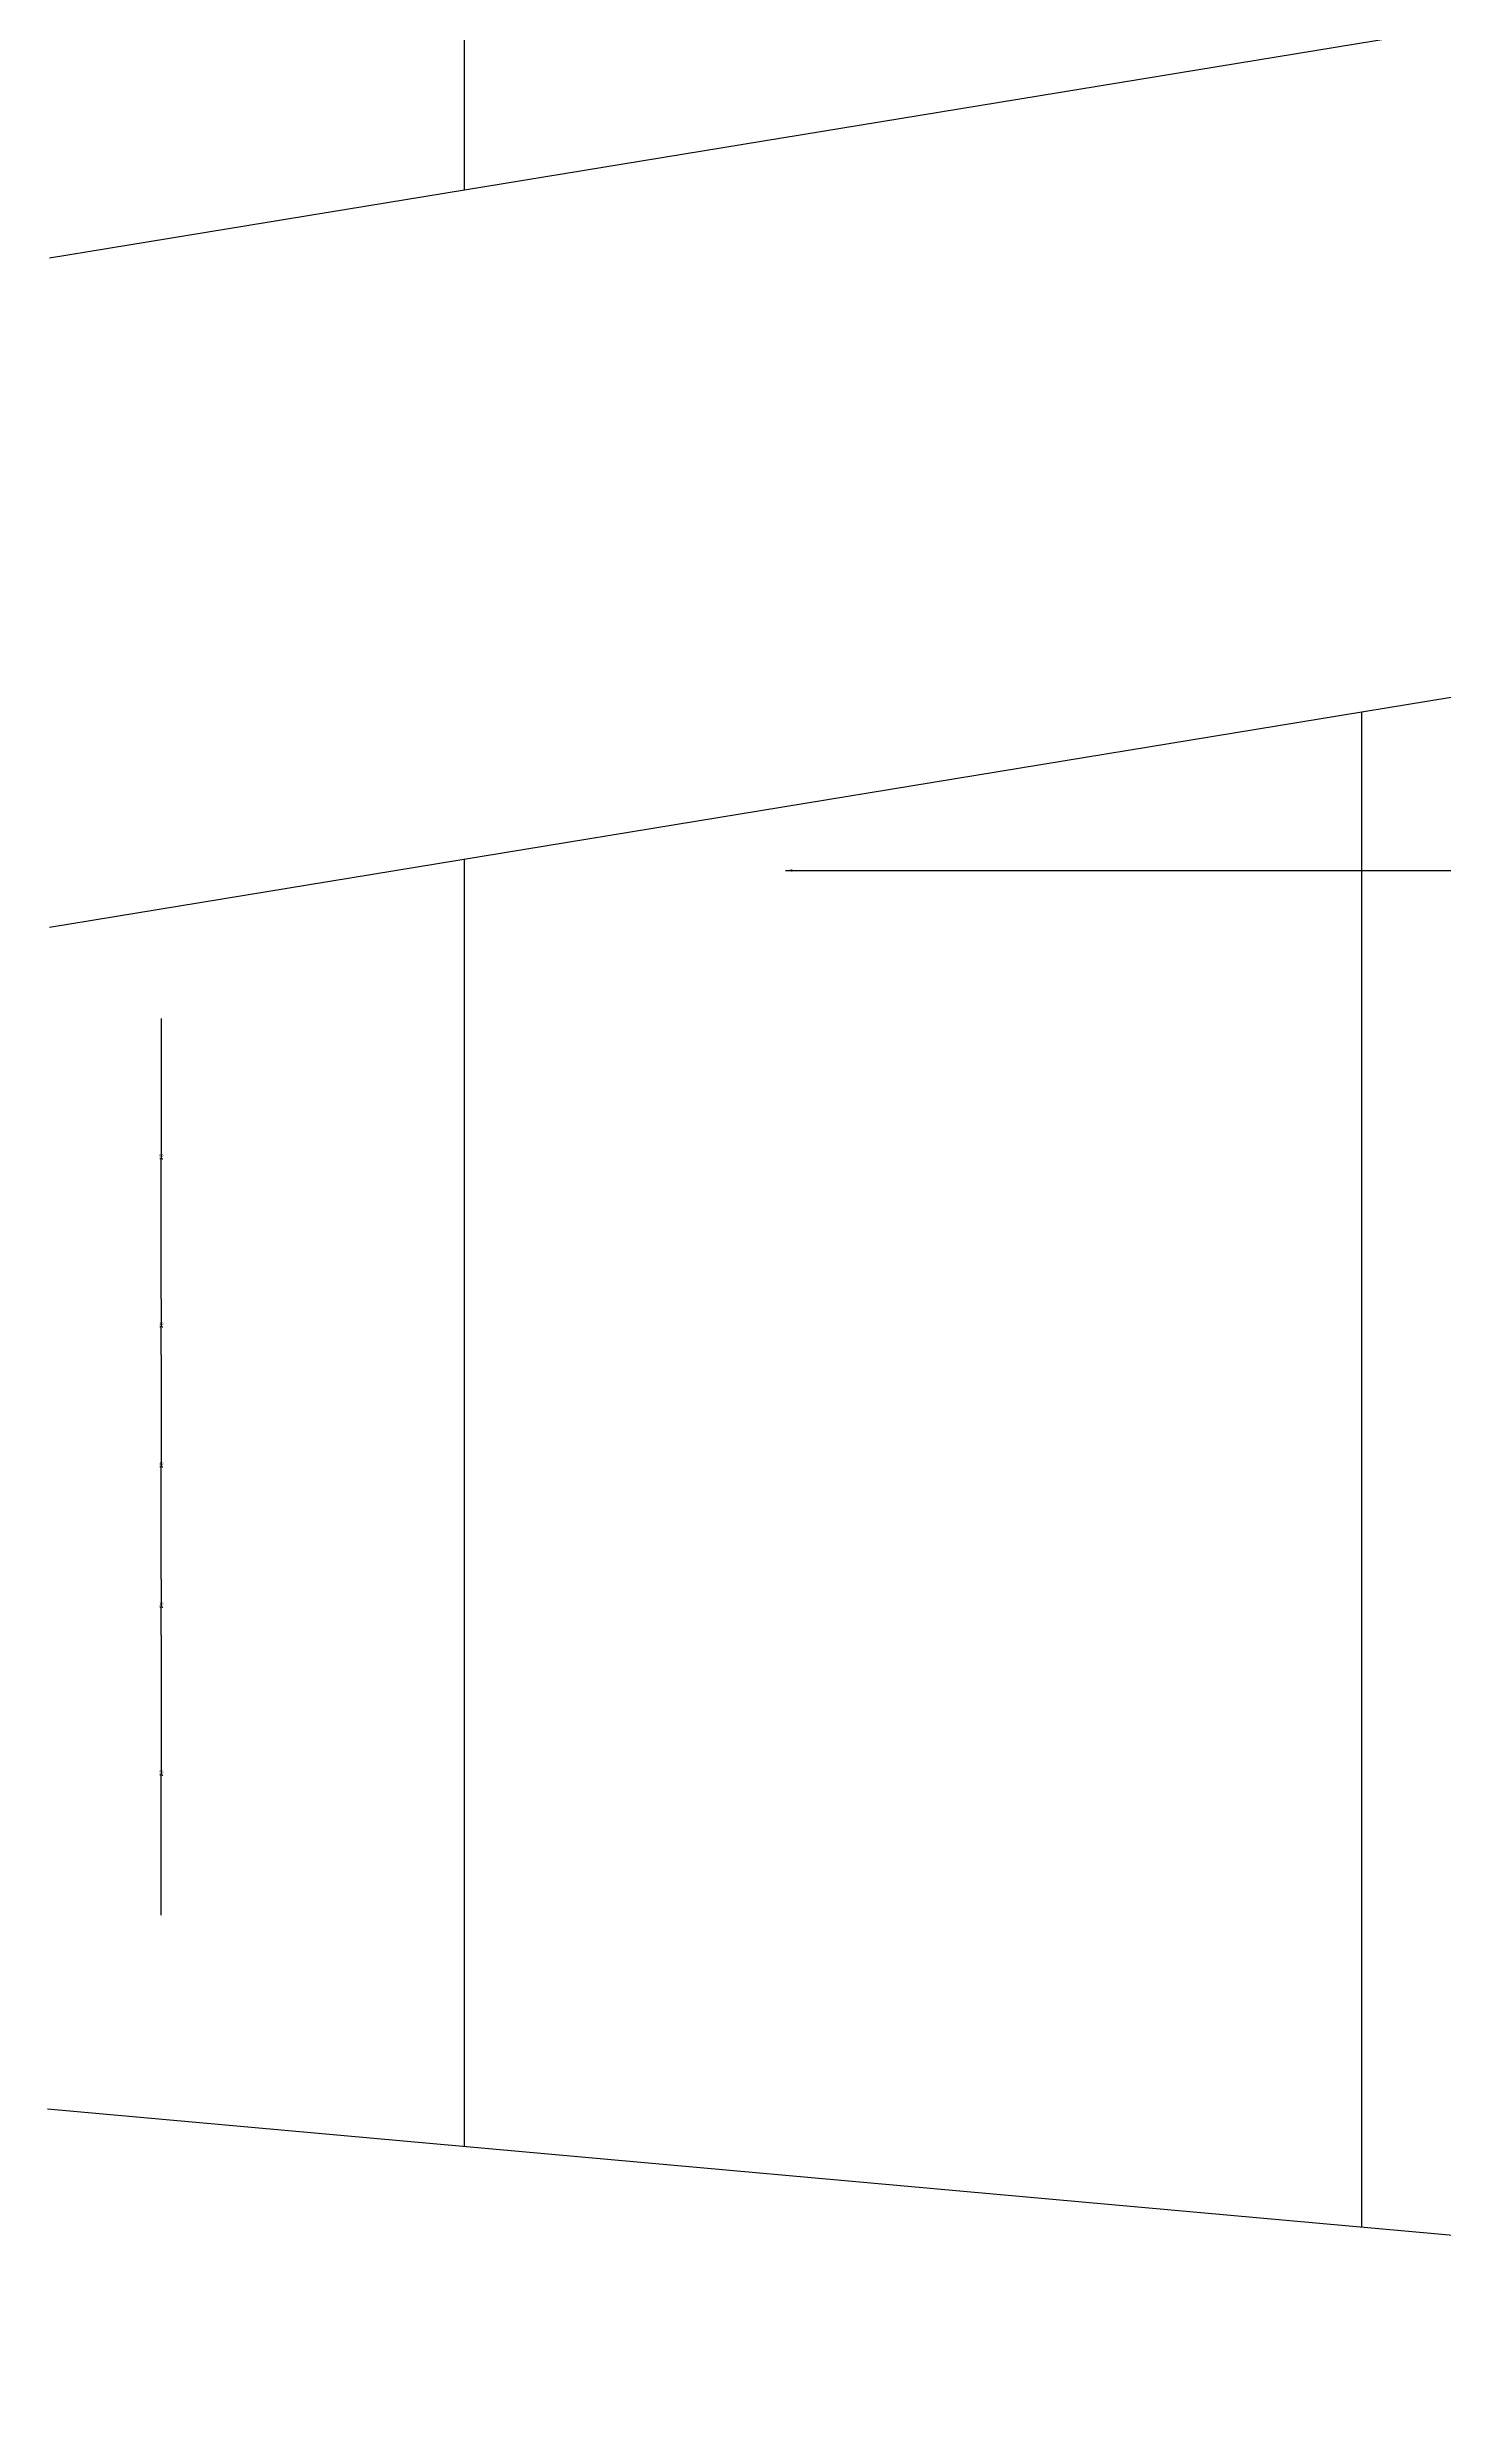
# Model space of a CAD drawing. Header units: metres. Extents: x 53 to 5323, y 88 to 7028.
# Drawn here: x 3546 to 4044, y 4600 to 5446 of the extents above; entities that cross this region are included whole.
import ezdxf

# ---------------------------------------------------------------- set-up
doc = ezdxf.new("R2010")
doc.units = ezdxf.units.M
for name, color, linetype in [('2', 2, 'Continuous'), ('BH', 3, 'Continuous'), ('DIM', 3, 'Continuous')]:
    doc.layers.add(name, color=color, linetype=linetype)
doc.dimstyles.get("Standard").update_dxf_attribs({"dimtxt": 2.5, "dimasz": 2.5, "dimexe": 1.25, "dimexo": 0.625, "dimtad": 1, "dimcen": 2.5, "dimazin": 3, "dimtfac": 1, "dimtmove": 0, "dimatfit": 3})

# ---------------------------------------------------------------- blocks, each defined once
blk = doc.blocks.new('*D64')
for p, q in [((3586.26, 5099.15), (3586.26, 5049.15)), ((3586.01, 5049.15), (3585.76, 5049.15)), ((3586.26, 4999.15), (3586.26, 5049.15)), ((3586.26, 5049.15), (3586.26, 5049.15)), ((3586.51, 5049.15), (3586.76, 5049.15))]:
    blk.add_line(p, q)
at = {"layer": 'Defpoints'}
for p in [(3586.26, 5099.15), (3586.26, 5049.15), (3586.26, 4999.15)]:
    blk.add_point(p, dxfattribs=at)
at = {"layer": 'DIM', "insert": (3586.26, 5050.275), "char_height": 1, "attachment_point": 5}
blk.add_mtext('50 ', dxfattribs=at)
blk = doc.blocks.new('*D65')
for p, q in [((3586.26, 4979.15), (3586.26, 4939.15)), ((3586.01, 4939.15), (3585.76, 4939.15)), ((3586.26, 4899.15), (3586.26, 4939.15)), ((3586.26, 4939.15), (3586.26, 4939.15)), ((3586.51, 4939.15), (3586.76, 4939.15))]:
    blk.add_line(p, q)
at = {"layer": 'Defpoints'}
for p in [(3586.26, 4979.15), (3586.26, 4939.15), (3586.26, 4899.15)]:
    blk.add_point(p, dxfattribs=at)
at = {"layer": 'DIM', "insert": (3586.26, 4940.275), "char_height": 1, "attachment_point": 5}
blk.add_mtext('40', dxfattribs=at)
blk = doc.blocks.new('*D66')
for p, q in [((3586.26, 4879.15), (3586.26, 4829.15)), ((3586.01, 4829.15), (3585.76, 4829.15)), ((3586.26, 4779.15), (3586.26, 4829.15)), ((3586.26, 4829.15), (3586.26, 4829.15)), ((3586.51, 4829.15), (3586.76, 4829.15))]:
    blk.add_line(p, q)
at = {"layer": 'Defpoints'}
for p in [(3586.26, 4879.15), (3586.26, 4829.15), (3586.26, 4779.15)]:
    blk.add_point(p, dxfattribs=at)
at = {"layer": 'DIM', "insert": (3586.26, 4830.275), "char_height": 1, "attachment_point": 5}
blk.add_mtext('50', dxfattribs=at)
blk = doc.blocks.new('*D74')
for p, q in [((3586.26, 4899.15), (3586.26, 4889.15)), ((3586.01, 4889.15), (3585.76, 4889.15)), ((3586.26, 4879.15), (3586.26, 4889.15)), ((3586.26, 4889.15), (3586.26, 4889.15)), ((3586.51, 4889.15), (3586.76, 4889.15))]:
    blk.add_line(p, q)
at = {"layer": 'Defpoints'}
for p in [(3586.26, 4899.15), (3586.26, 4889.15), (3586.26, 4879.15)]:
    blk.add_point(p, dxfattribs=at)
at = {"layer": 'DIM', "insert": (3586.26, 4890.275), "char_height": 1, "attachment_point": 5}
blk.add_mtext('10', dxfattribs=at)
blk = doc.blocks.new('*D75')
for p, q in [((3586.26, 4999.15), (3586.26, 4989.15)), ((3586.01, 4989.15), (3585.76, 4989.15)), ((3586.26, 4979.15), (3586.26, 4989.15)), ((3586.26, 4989.15), (3586.26, 4989.15)), ((3586.51, 4989.15), (3586.76, 4989.15))]:
    blk.add_line(p, q)
at = {"layer": 'Defpoints'}
for p in [(3586.26, 4999.15), (3586.26, 4989.15), (3586.26, 4979.15)]:
    blk.add_point(p, dxfattribs=at)
at = {"layer": 'DIM', "insert": (3586.26, 4990.275), "char_height": 1, "attachment_point": 5}
blk.add_mtext('10', dxfattribs=at)

msp = doc.modelspace()

# ---------------------------------------------------------------- hatches: boundary and pattern name
at = {"layer": 'BH'}
h = msp.add_hatch(dxfattribs=at)
h.set_pattern_fill('AR-CONC', scale=40)
h.paths.add_polyline_path([(4214.48, 6633.93), (4514.48, 6633.93), (4514.48, 6978.65), (3694.48, 6844.17), (3694.48, 5394.94), (4014.48, 5447.42), (4014.48, 5833.93), (4054.48, 5833.93), (4054.48, 6293.93), (4214.48, 6293.93)])
h = msp.add_hatch(dxfattribs=at)
h.set_pattern_fill('ANSI31', scale=1000)
h.paths.add_polyline_path([(4054.48, 6293.93), (4214.48, 6293.93), (4214.48, 6633.93), (4514.48, 6633.93), (4514.48, 6978.65), (3694.48, 6844.17), (3694.48, 5394.94), (4014.48, 5447.42), (4014.48, 5833.93), (4054.48, 5833.93)])
h = msp.add_hatch(dxfattribs=at)
h.set_pattern_fill('AR-CONC', scale=40)
h.paths.add_polyline_path([(3694.48, 4696.6), (4014.48, 4667.85), (4014.48, 5208.6), (3694.48, 5156.12)])
h = msp.add_hatch(dxfattribs=at)
h.set_pattern_fill('ANSI31', scale=1000)
h.paths.add_polyline_path([(3694.48, 4696.6), (4014.48, 4667.85), (4014.48, 5208.6), (3694.48, 5156.12)])
h = msp.add_hatch(dxfattribs=at)
h.set_pattern_fill('AR-CONC', scale=10)
h.paths.add_polyline_path([(4054.48, 5215.16), (4014.48, 5208.6), (4014.48, 4667.85), (4054.48, 4664.26)])

# ---------------------------------------------------------------- linework, layer by layer
at = {"layer": '2'}
msp.add_line((4014.48, 5208.6), (4014.48, 4667.85), dxfattribs=at)
at = {"layer": 'DIM'}
for p, q in [((3694.48, 5394.94), (3694.48, 6844.17)), ((3546.39, 5370.65), (4816.08, 5578.89)), ((3546.39, 5131.83), (4816.08, 5340.06)), ((3694.48, 4696.6), (3694.48, 5156.12)), ((4767.05, 4600.24), (3545.61, 4709.97))]:
    msp.add_line(p, q, dxfattribs=at)

# ---------------------------------------------------------------- dimensions: what is measured, and where the dimension line sits
for base, p1, p2, text, picture, middle in [((3586.26, 5049.15), (3586.26, 5099.15), (3586.26, 4999.15), '50 ', '*D64', (3586.26, 5050.275)), ((3586.26, 4989.15), (3586.26, 4999.15), (3586.26, 4979.15), '10', '*D75', (3586.26, 4990.275)), ((3586.26, 4939.15), (3586.26, 4979.15), (3586.26, 4899.15), '40', '*D65', (3586.26, 4940.275)), ((3586.26, 4889.15), (3586.26, 4899.15), (3586.26, 4879.15), '10', '*D74', (3586.26, 4890.275)), ((3586.26, 4829.15), (3586.26, 4879.15), (3586.26, 4779.15), '50', '*D66', (3586.26, 4830.275))]:
    dim = msp.add_linear_dim(base=base, p1=p1, p2=p2, text=text, dimstyle='Standard', dxfattribs=at)
    dim.commit()
    dim.dimension.update_dxf_attribs({"geometry": picture, "text_midpoint": middle})

# ---------------------------------------------------------------- leaders
msp.add_leader([(3808.95, 5152), (4770.43, 5152)], dimstyle='Standard', dxfattribs=at)

doc.saveas('drawing.dxf')
